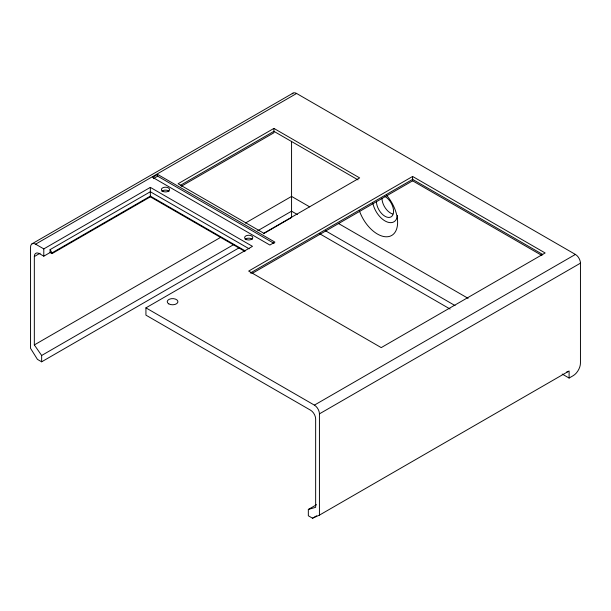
<?xml version="1.0" encoding="UTF-8"?>
<svg xmlns="http://www.w3.org/2000/svg" width="611" height="611" viewBox="0 0 611 611"><rect width="100%" height="100%" fill="white"/><g stroke="black" fill="none" stroke-linecap="round" stroke-linejoin="round"><path stroke-width="0.92" d="M251.854 273.598L412.616 180.825L412.616 179.168M32.024 243.812L293.043 93.116M238.779 247.997L41.647 361.811L37.447 359.39L30.55 348.346L30.55 247.073A7.133 4.117 60 0 1 35.591 244.163L296.61 93.468L575.409 254.428A7.133 4.117 60 0 1 580.45 263.165L580.45 363.049A10.341 5.973 -60 0 1 573.133 375.719L569.101 378.049L562.204 374.062M157.653 174.425L152.613 177.335L269.879 245.042L274.919 242.124L157.653 174.425L157.653 176.167L274.095 243.399M153.33 178.664L157.653 176.167M35.591 244.163L43.793 248.898L150.337 187.378L252.48 246.348L145.93 307.868L145.93 315.146L310.609 410.225A7.133 4.117 60 0 1 315.65 418.955L315.65 507.336L308.334 509.452L308.334 515.783L312.534 518.204L319.431 515.126L569.101 370.984L569.101 378.049M41.647 361.811L41.647 355.48L34.331 344.925L34.331 256.544L40.105 253.206M34.331 256.544A7.133 4.117 60 0 1 39.379 253.626L43.793 256.177L50.094 252.534L50.094 249.624L150.337 191.747L249.181 248.814M50.094 252.534L51.988 253.626L51.988 252.901L150.337 196.116L245.385 250.991M51.988 253.626L150.337 196.841L244.56 251.243M273.911 128.409L178.084 183.743L263.822 233.242L359.658 177.916L273.911 128.409L273.911 132.778L181.238 186.286M180.558 185.225L273.911 131.327L358.008 179.878M34.331 344.925L220.663 237.343M245.393 223.068L291.569 196.406L309.716 206.885M41.647 355.48L233.83 244.522M257.75 230.714L291.569 211.185L297.343 214.522M263.524 233.715L291.569 217.524L291.569 141.286M412.616 176.457L248.662 271.078L381.218 347.613L545.142 252.969L412.616 176.457L412.616 179.374L542.675 254.459M250.304 273.041L412.616 179.374M145.93 307.868L314.39 405.124L575.409 254.428M319.431 515.126L319.431 413.861L580.45 263.165M308.334 509.452L316.582 504.686M312.534 518.204L316.674 515.821M566.512 372.137L568.238 371.366M412.616 180.825L541.949 255.497M338.593 223.557L468.11 298.336M325.419 230.729L455.05 305.576M319.637 233.73L450.093 309.044M50.094 249.624L51.988 252.901M150.337 187.378L150.337 196.841M43.793 248.898L43.793 256.177M392.774 214.026A12.128 7.004 60 0 1 381.974 198.231M385.006 196.482A12.128 7.004 60 0 1 393.576 211.33A12.128 7.004 60 0 1 385.006 216.286A12.128 7.004 60 0 1 376.429 201.431M386.366 195.016A28.534 16.474 60 0 1 391.704 235.456A28.534 16.474 60 0 1 359.344 210.612M397.501 215.5A17.834 10.295 60 0 1 385.831 221.388A17.834 10.295 60 0 1 372.825 203.119M292.241 93.857A7.133 4.117 60 0 1 296.61 93.468M314.39 405.124A7.133 4.117 60 0 1 319.431 413.861M161.923 191.289A4.101 2.368 0 0 1 169.026 191.289M245.141 239.344A4.101 2.368 0 0 1 252.244 239.344M168.789 303.881A5.346 3.086 0 0 0 177.74 302.498A5.346 3.086 0 0 0 171.187 298.718A5.346 3.086 0 0 0 168.789 303.881M163.42 191.617A4.101 2.368 0 0 0 169.575 189.563A4.101 2.368 0 0 0 163.42 187.516A4.101 2.368 0 0 0 163.42 191.617M246.645 239.665A4.101 2.368 0 0 0 252.794 237.61A4.101 2.368 0 0 0 246.645 235.563A4.101 2.368 0 0 0 246.645 239.665"/></g></svg>
